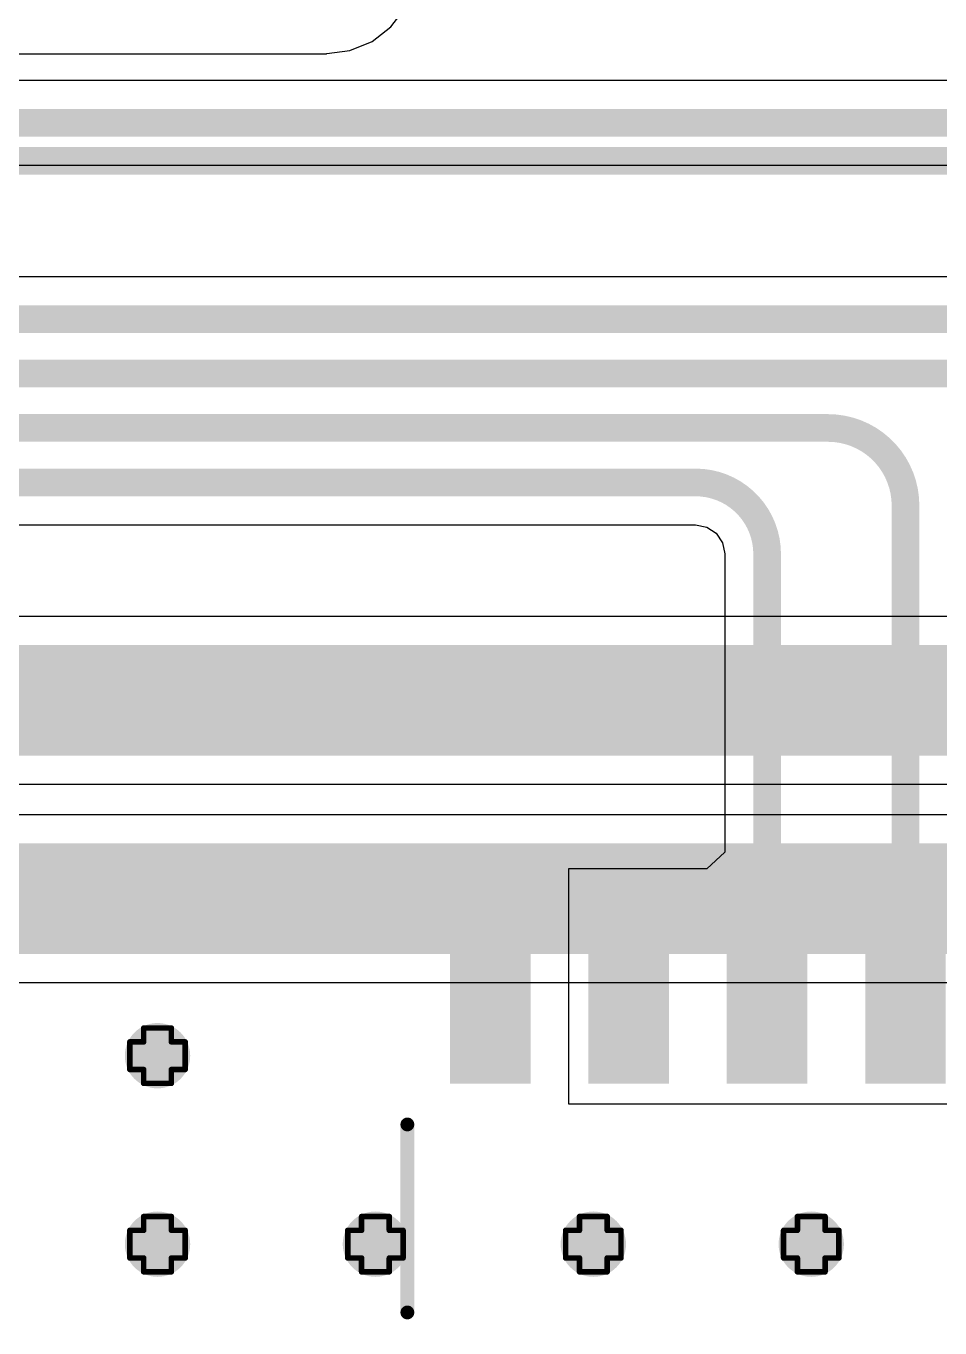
# Model space of a CAD drawing. Header units: inches. Extents: x -0.1 to 10.2, y 0 to 6.5.
# Drawn here: x 3.4367 to 3.767, y 2.9818 to 3.4523 of the extents above; entities that cross this region are included whole.
import ezdxf

# ---------------------------------------------------------------- set-up
doc = ezdxf.new("R2010")
doc.units = ezdxf.units.IN
doc.header["$MEASUREMENT"] = 0
for name, color, linetype in [('Bottom Layer', 5, 'Continuous'), ('Drill Drawing', 1, 'Continuous'), ('Top Layer', 1, 'Continuous'), ('Top Overlay', 2, 'Continuous'), ('Top Paste', 8, 'Continuous'), ('Top Solder', 216, 'Continuous'), ('Via Holes', 16, 'Continuous')]:
    doc.layers.add(name, color=color, linetype=linetype)

# ---------------------------------------------------------------- blocks, each defined once
blk = doc.blocks.new('SOIC_16_300____10')
at = {"layer": 'Top Layer'}
for points in [[(-0.22441, 0.18681), (-0.15945, 0.18681), (-0.15945, 0.16319), (-0.22441, 0.16319)], [(0.15945, 0.18681), (0.22441, 0.18681), (0.22441, 0.16319), (0.15945, 0.16319)], [(-0.22441, 0.13681), (-0.15945, 0.13681), (-0.15945, 0.11319), (-0.22441, 0.11319)], [(0.15945, 0.13681), (0.22441, 0.13681), (0.22441, 0.11319), (0.15945, 0.11319)], [(-0.22441, 0.08681), (-0.15945, 0.08681), (-0.15945, 0.06319), (-0.22441, 0.06319)], [(0.15945, 0.08681), (0.22441, 0.08681), (0.22441, 0.06319), (0.15945, 0.06319)], [(-0.22441, 0.03681), (-0.15945, 0.03681), (-0.15945, 0.01319), (-0.22441, 0.01319)], [(0.15945, 0.03681), (0.22441, 0.03681), (0.22441, 0.01319), (0.15945, 0.01319)], [(-0.22441, -0.01319), (-0.15945, -0.01319), (-0.15945, -0.03681), (-0.22441, -0.03681)], [(0.15945, -0.01319), (0.22441, -0.01319), (0.22441, -0.03681), (0.15945, -0.03681)], [(-0.22441, -0.06319), (-0.15945, -0.06319), (-0.15945, -0.08681), (-0.22441, -0.08681)], [(0.15945, -0.06319), (0.22441, -0.06319), (0.22441, -0.08681), (0.15945, -0.08681)], [(-0.22441, -0.11319), (-0.15945, -0.11319), (-0.15945, -0.13681), (-0.22441, -0.13681)], [(0.15945, -0.11319), (0.22441, -0.11319), (0.22441, -0.13681), (0.15945, -0.13681)], [(-0.22441, -0.16319), (-0.15945, -0.16319), (-0.15945, -0.18681), (-0.22441, -0.18681)], [(0.15945, -0.16319), (0.22441, -0.16319), (0.22441, -0.18681), (0.15945, -0.18681)]]:
    blk.add_hatch(color=1, dxfattribs=at).paths.add_polyline_path(points)
at = {"layer": 'Top Overlay'}
blk.add_hatch(color=2, dxfattribs=at).paths.add_polyline_path([(-0.156, 0.162), (-0.142, 0.162), (-0.142, 0.188), (-0.156, 0.188)])
at = {"layer": 'Top Paste'}
for points in [[(-0.22441, 0.18681), (-0.15945, 0.18681), (-0.15945, 0.16319), (-0.22441, 0.16319)], [(0.15945, 0.18681), (0.22441, 0.18681), (0.22441, 0.16319), (0.15945, 0.16319)], [(-0.22441, 0.13681), (-0.15945, 0.13681), (-0.15945, 0.11319), (-0.22441, 0.11319)], [(0.15945, 0.13681), (0.22441, 0.13681), (0.22441, 0.11319), (0.15945, 0.11319)], [(-0.22441, 0.08681), (-0.15945, 0.08681), (-0.15945, 0.06319), (-0.22441, 0.06319)], [(0.15945, 0.08681), (0.22441, 0.08681), (0.22441, 0.06319), (0.15945, 0.06319)], [(-0.22441, 0.03681), (-0.15945, 0.03681), (-0.15945, 0.01319), (-0.22441, 0.01319)], [(0.15945, 0.03681), (0.22441, 0.03681), (0.22441, 0.01319), (0.15945, 0.01319)], [(-0.22441, -0.01319), (-0.15945, -0.01319), (-0.15945, -0.03681), (-0.22441, -0.03681)], [(0.15945, -0.01319), (0.22441, -0.01319), (0.22441, -0.03681), (0.15945, -0.03681)], [(-0.22441, -0.06319), (-0.15945, -0.06319), (-0.15945, -0.08681), (-0.22441, -0.08681)], [(0.15945, -0.06319), (0.22441, -0.06319), (0.22441, -0.08681), (0.15945, -0.08681)], [(-0.22441, -0.11319), (-0.15945, -0.11319), (-0.15945, -0.13681), (-0.22441, -0.13681)], [(0.15945, -0.11319), (0.22441, -0.11319), (0.22441, -0.13681), (0.15945, -0.13681)], [(-0.22441, -0.16319), (-0.15945, -0.16319), (-0.15945, -0.18681), (-0.22441, -0.18681)], [(0.15945, -0.16319), (0.22441, -0.16319), (0.22441, -0.18681), (0.15945, -0.18681)]]:
    blk.add_hatch(color=8, dxfattribs=at).paths.add_polyline_path(points)
at = {"layer": 'Top Solder'}
for points in [[(-0.22717, 0.18957), (-0.15669, 0.18957), (-0.15669, 0.16043), (-0.22717, 0.16043)], [(0.15669, 0.18957), (0.22717, 0.18957), (0.22717, 0.16043), (0.15669, 0.16043)], [(-0.22717, 0.13957), (-0.15669, 0.13957), (-0.15669, 0.11043), (-0.22717, 0.11043)], [(0.15669, 0.13957), (0.22717, 0.13957), (0.22717, 0.11043), (0.15669, 0.11043)], [(-0.22717, 0.08957), (-0.15669, 0.08957), (-0.15669, 0.06043), (-0.22717, 0.06043)], [(0.15669, 0.08957), (0.22717, 0.08957), (0.22717, 0.06043), (0.15669, 0.06043)], [(-0.22717, 0.03957), (-0.15669, 0.03957), (-0.15669, 0.01043), (-0.22717, 0.01043)], [(0.15669, 0.03957), (0.22717, 0.03957), (0.22717, 0.01043), (0.15669, 0.01043)], [(-0.22717, -0.01043), (-0.15669, -0.01043), (-0.15669, -0.03957), (-0.22717, -0.03957)], [(0.15669, -0.01043), (0.22717, -0.01043), (0.22717, -0.03957), (0.15669, -0.03957)], [(-0.22717, -0.06043), (-0.15669, -0.06043), (-0.15669, -0.08957), (-0.22717, -0.08957)], [(0.15669, -0.06043), (0.22717, -0.06043), (0.22717, -0.08957), (0.15669, -0.08957)], [(-0.22717, -0.11043), (-0.15669, -0.11043), (-0.15669, -0.13957), (-0.22717, -0.13957)], [(0.15669, -0.11043), (0.22717, -0.11043), (0.22717, -0.13957), (0.15669, -0.13957)], [(-0.22717, -0.16043), (-0.15669, -0.16043), (-0.15669, -0.18957), (-0.22717, -0.18957)], [(0.15669, -0.16043), (0.22717, -0.16043), (0.22717, -0.18957), (0.15669, -0.18957)]]:
    blk.add_hatch(color=216, dxfattribs=at).paths.add_polyline_path(points)
at = {"layer": 'Top Overlay'}
for points in [[(-0.2363, 0.171, 0.00787, 0.00787, 0), (-0.2363, 0.181, 0.00787, 0.00787, 0)], [(-0.2313, 0.176, 0.00787, 0.00787, 0), (-0.2363, 0.181, 0.00787, 0.00787, 0)], [(-0.2363, 0.171, 0.00787, 0.00787, 0), (-0.2313, 0.176, 0.00787, 0.00787, 0)]]:
    blk.add_lwpolyline(points, format="xyseb", dxfattribs=at)
for points in [[(-0.23827, 0.181, 0.00394, 0.00394, 1), (-0.23433, 0.181, 0.00394, 0.00394, 1)], [(-0.23827, 0.181, 0.00394, 0.00394, 1), (-0.23433, 0.181, 0.00394, 0.00394, 1)], [(-0.23327, 0.176, 0.00394, 0.00394, 1), (-0.22933, 0.176, 0.00394, 0.00394, 1)], [(-0.23327, 0.176, 0.00394, 0.00394, 1), (-0.22933, 0.176, 0.00394, 0.00394, 1)], [(-0.23827, 0.171, 0.00394, 0.00394, 1), (-0.23433, 0.171, 0.00394, 0.00394, 1)], [(-0.23827, 0.171, 0.00394, 0.00394, 1), (-0.23433, 0.171, 0.00394, 0.00394, 1)]]:
    blk.add_lwpolyline(points, format="xyseb", close=True, dxfattribs=at)

msp = doc.modelspace()

# ---------------------------------------------------------------- hatches: boundary and pattern name
at = {"layer": 'Bottom Layer'}
h = msp.add_hatch(color=5, dxfattribs=at)
edge = h.paths.add_edge_path()
edge.add_arc((3.48425, 3.08024), 0.01181, 0, 360)
h = msp.add_hatch(color=5, dxfattribs=at)
edge = h.paths.add_edge_path()
edge.add_arc((3.48425, 3.01213), 0.01181, 0, 360)
h = msp.add_hatch(color=5, dxfattribs=at)
edge = h.paths.add_edge_path()
edge.add_arc((3.56299, 3.01213), 0.01181, 0, 360)
h = msp.add_hatch(color=5, dxfattribs=at)
edge = h.paths.add_edge_path()
edge.add_arc((3.64173, 3.01213), 0.01181, 0, 360)
h = msp.add_hatch(color=5, dxfattribs=at)
edge = h.paths.add_edge_path()
edge.add_arc((3.72047, 3.01213), 0.01181, 0, 360)
at = {"layer": 'Top Layer'}
h = msp.add_hatch(color=1, dxfattribs=at)
edge = h.paths.add_edge_path()
edge.add_arc((3.48425, 3.08024), 0.01181, 0, 360)
h = msp.add_hatch(color=1, dxfattribs=at)
edge = h.paths.add_edge_path()
edge.add_arc((3.48425, 3.01213), 0.01181, 0, 360)
h = msp.add_hatch(color=1, dxfattribs=at)
edge = h.paths.add_edge_path()
edge.add_arc((3.56299, 3.01213), 0.01181, 0, 360)
h = msp.add_hatch(color=1, dxfattribs=at)
edge = h.paths.add_edge_path()
edge.add_arc((3.64173, 3.01213), 0.01181, 0, 360)
h = msp.add_hatch(color=1, dxfattribs=at)
edge = h.paths.add_edge_path()
edge.add_arc((3.72047, 3.01213), 0.01181, 0, 360)
at = {"layer": 'Via Holes'}
h = msp.add_hatch(color=7, dxfattribs=at)
edge = h.paths.add_edge_path()
edge.add_arc((3.48425, 3.08024), 0.00591, 0, 360)
h = msp.add_hatch(color=7, dxfattribs=at)
edge = h.paths.add_edge_path()
edge.add_arc((3.48425, 3.01213), 0.00591, 0, 360)
h = msp.add_hatch(color=7, dxfattribs=at)
edge = h.paths.add_edge_path()
edge.add_arc((3.56299, 3.01213), 0.00591, 0, 360)
h = msp.add_hatch(color=7, dxfattribs=at)
edge = h.paths.add_edge_path()
edge.add_arc((3.64173, 3.01213), 0.00591, 0, 360)
h = msp.add_hatch(color=7, dxfattribs=at)
edge = h.paths.add_edge_path()
edge.add_arc((3.72047, 3.01213), 0.00591, 0, 360)

# ---------------------------------------------------------------- linework, layer by layer
at = {"layer": 'Bottom Layer'}
for p, q in [((4.25039, 3.23892), (2.97635, 3.23892)), ((2.97635, 3.1784), (4.25039, 3.1784)), ((4.54456, 3.16726), (1.15923, 3.16726)), ((1.15923, 3.10674), (4.54456, 3.10674))]:
    msp.add_line(p, q, dxfattribs=at)
for points in [[(3.0615, 3.20866, 0.04, 0.04, 0), (4.00638, 3.20866, 0.04, 0.04, 0)], [(1.15923, 3.137, 0.04, 0.04, 0), (4.54456, 3.137, 0.04, 0.04, 0)]]:
    msp.add_lwpolyline(points, format="xyseb", dxfattribs=at)
at = {"layer": 'Drill Drawing'}
for points in [[(3.47925, 3.08524, 0.002, 0.002, 0), (3.47925, 3.09024, 0.002, 0.002, 0)], [(3.47925, 3.09024, 0.002, 0.002, 0), (3.48925, 3.09024, 0.002, 0.002, 0)], [(3.48925, 3.08524, 0.002, 0.002, 0), (3.48925, 3.09024, 0.002, 0.002, 0)], [(3.47425, 3.07524, 0.002, 0.002, 0), (3.47425, 3.08524, 0.002, 0.002, 0)], [(3.47425, 3.08524, 0.002, 0.002, 0), (3.47925, 3.08524, 0.002, 0.002, 0)], [(3.48925, 3.08524, 0.002, 0.002, 0), (3.49425, 3.08524, 0.002, 0.002, 0)], [(3.49425, 3.07524, 0.002, 0.002, 0), (3.49425, 3.08524, 0.002, 0.002, 0)], [(3.47425, 3.07524, 0.002, 0.002, 0), (3.47925, 3.07524, 0.002, 0.002, 0)], [(3.47925, 3.07024, 0.002, 0.002, 0), (3.47925, 3.07524, 0.002, 0.002, 0)], [(3.48925, 3.07524, 0.002, 0.002, 0), (3.49425, 3.07524, 0.002, 0.002, 0)], [(3.48925, 3.07024, 0.002, 0.002, 0), (3.48925, 3.07524, 0.002, 0.002, 0)], [(3.47925, 3.07024, 0.002, 0.002, 0), (3.48925, 3.07024, 0.002, 0.002, 0)], [(3.47925, 3.01713, 0.002, 0.002, 0), (3.47925, 3.02213, 0.002, 0.002, 0)], [(3.47925, 3.02213, 0.002, 0.002, 0), (3.48925, 3.02213, 0.002, 0.002, 0)], [(3.48925, 3.01713, 0.002, 0.002, 0), (3.48925, 3.02213, 0.002, 0.002, 0)], [(3.55799, 3.01713, 0.002, 0.002, 0), (3.55799, 3.02213, 0.002, 0.002, 0)], [(3.55799, 3.02213, 0.002, 0.002, 0), (3.56799, 3.02213, 0.002, 0.002, 0)], [(3.56799, 3.01713, 0.002, 0.002, 0), (3.56799, 3.02213, 0.002, 0.002, 0)], [(3.63673, 3.01713, 0.002, 0.002, 0), (3.63673, 3.02213, 0.002, 0.002, 0)], [(3.63673, 3.02213, 0.002, 0.002, 0), (3.64673, 3.02213, 0.002, 0.002, 0)], [(3.64673, 3.01713, 0.002, 0.002, 0), (3.64673, 3.02213, 0.002, 0.002, 0)], [(3.71547, 3.01713, 0.002, 0.002, 0), (3.71547, 3.02213, 0.002, 0.002, 0)], [(3.71547, 3.02213, 0.002, 0.002, 0), (3.72547, 3.02213, 0.002, 0.002, 0)], [(3.72547, 3.01713, 0.002, 0.002, 0), (3.72547, 3.02213, 0.002, 0.002, 0)], [(3.47425, 3.00713, 0.002, 0.002, 0), (3.47425, 3.01713, 0.002, 0.002, 0)], [(3.47425, 3.01713, 0.002, 0.002, 0), (3.47925, 3.01713, 0.002, 0.002, 0)], [(3.48925, 3.01713, 0.002, 0.002, 0), (3.49425, 3.01713, 0.002, 0.002, 0)], [(3.49425, 3.00713, 0.002, 0.002, 0), (3.49425, 3.01713, 0.002, 0.002, 0)], [(3.55299, 3.00713, 0.002, 0.002, 0), (3.55299, 3.01713, 0.002, 0.002, 0)], [(3.55299, 3.01713, 0.002, 0.002, 0), (3.55799, 3.01713, 0.002, 0.002, 0)], [(3.56799, 3.01713, 0.002, 0.002, 0), (3.57299, 3.01713, 0.002, 0.002, 0)], [(3.57299, 3.00713, 0.002, 0.002, 0), (3.57299, 3.01713, 0.002, 0.002, 0)], [(3.63173, 3.00713, 0.002, 0.002, 0), (3.63173, 3.01713, 0.002, 0.002, 0)], [(3.63173, 3.01713, 0.002, 0.002, 0), (3.63673, 3.01713, 0.002, 0.002, 0)], [(3.64673, 3.01713, 0.002, 0.002, 0), (3.65173, 3.01713, 0.002, 0.002, 0)], [(3.65173, 3.00713, 0.002, 0.002, 0), (3.65173, 3.01713, 0.002, 0.002, 0)], [(3.71047, 3.00713, 0.002, 0.002, 0), (3.71047, 3.01713, 0.002, 0.002, 0)], [(3.71047, 3.01713, 0.002, 0.002, 0), (3.71547, 3.01713, 0.002, 0.002, 0)], [(3.72547, 3.01713, 0.002, 0.002, 0), (3.73047, 3.01713, 0.002, 0.002, 0)], [(3.73047, 3.00713, 0.002, 0.002, 0), (3.73047, 3.01713, 0.002, 0.002, 0)], [(3.47425, 3.00713, 0.002, 0.002, 0), (3.47925, 3.00713, 0.002, 0.002, 0)], [(3.47925, 3.00213, 0.002, 0.002, 0), (3.47925, 3.00713, 0.002, 0.002, 0)], [(3.48925, 3.00713, 0.002, 0.002, 0), (3.49425, 3.00713, 0.002, 0.002, 0)], [(3.48925, 3.00213, 0.002, 0.002, 0), (3.48925, 3.00713, 0.002, 0.002, 0)], [(3.55299, 3.00713, 0.002, 0.002, 0), (3.55799, 3.00713, 0.002, 0.002, 0)], [(3.55799, 3.00213, 0.002, 0.002, 0), (3.55799, 3.00713, 0.002, 0.002, 0)], [(3.56799, 3.00713, 0.002, 0.002, 0), (3.57299, 3.00713, 0.002, 0.002, 0)], [(3.56799, 3.00213, 0.002, 0.002, 0), (3.56799, 3.00713, 0.002, 0.002, 0)], [(3.63173, 3.00713, 0.002, 0.002, 0), (3.63673, 3.00713, 0.002, 0.002, 0)], [(3.63673, 3.00213, 0.002, 0.002, 0), (3.63673, 3.00713, 0.002, 0.002, 0)], [(3.64673, 3.00713, 0.002, 0.002, 0), (3.65173, 3.00713, 0.002, 0.002, 0)], [(3.64673, 3.00213, 0.002, 0.002, 0), (3.64673, 3.00713, 0.002, 0.002, 0)], [(3.71047, 3.00713, 0.002, 0.002, 0), (3.71547, 3.00713, 0.002, 0.002, 0)], [(3.71547, 3.00213, 0.002, 0.002, 0), (3.71547, 3.00713, 0.002, 0.002, 0)], [(3.72547, 3.00713, 0.002, 0.002, 0), (3.73047, 3.00713, 0.002, 0.002, 0)], [(3.72547, 3.00213, 0.002, 0.002, 0), (3.72547, 3.00713, 0.002, 0.002, 0)], [(3.47925, 3.00213, 0.002, 0.002, 0), (3.48925, 3.00213, 0.002, 0.002, 0)], [(3.55799, 3.00213, 0.002, 0.002, 0), (3.56799, 3.00213, 0.002, 0.002, 0)], [(3.63673, 3.00213, 0.002, 0.002, 0), (3.64673, 3.00213, 0.002, 0.002, 0)], [(3.71547, 3.00213, 0.002, 0.002, 0), (3.72547, 3.00213, 0.002, 0.002, 0)]]:
    msp.add_lwpolyline(points, format="xyseb", dxfattribs=at)
for points in [[(3.47875, 3.09024, 0.001, 0.001, 1), (3.47975, 3.09024, 0.001, 0.001, 1)], [(3.47875, 3.09024, 0.001, 0.001, 1), (3.47975, 3.09024, 0.001, 0.001, 1)], [(3.48875, 3.09024, 0.001, 0.001, 1), (3.48975, 3.09024, 0.001, 0.001, 1)], [(3.48875, 3.09024, 0.001, 0.001, 1), (3.48975, 3.09024, 0.001, 0.001, 1)], [(3.47375, 3.08524, 0.001, 0.001, 1), (3.47475, 3.08524, 0.001, 0.001, 1)], [(3.47375, 3.08524, 0.001, 0.001, 1), (3.47475, 3.08524, 0.001, 0.001, 1)], [(3.47875, 3.08524, 0.001, 0.001, 1), (3.47975, 3.08524, 0.001, 0.001, 1)], [(3.47875, 3.08524, 0.001, 0.001, 1), (3.47975, 3.08524, 0.001, 0.001, 1)], [(3.48875, 3.08524, 0.001, 0.001, 1), (3.48975, 3.08524, 0.001, 0.001, 1)], [(3.48875, 3.08524, 0.001, 0.001, 1), (3.48975, 3.08524, 0.001, 0.001, 1)], [(3.49375, 3.08524, 0.001, 0.001, 1), (3.49475, 3.08524, 0.001, 0.001, 1)], [(3.49375, 3.08524, 0.001, 0.001, 1), (3.49475, 3.08524, 0.001, 0.001, 1)], [(3.47375, 3.07524, 0.001, 0.001, 1), (3.47475, 3.07524, 0.001, 0.001, 1)], [(3.47375, 3.07524, 0.001, 0.001, 1), (3.47475, 3.07524, 0.001, 0.001, 1)], [(3.47875, 3.07524, 0.001, 0.001, 1), (3.47975, 3.07524, 0.001, 0.001, 1)], [(3.47875, 3.07524, 0.001, 0.001, 1), (3.47975, 3.07524, 0.001, 0.001, 1)], [(3.48875, 3.07524, 0.001, 0.001, 1), (3.48975, 3.07524, 0.001, 0.001, 1)], [(3.48875, 3.07524, 0.001, 0.001, 1), (3.48975, 3.07524, 0.001, 0.001, 1)], [(3.49375, 3.07524, 0.001, 0.001, 1), (3.49475, 3.07524, 0.001, 0.001, 1)], [(3.49375, 3.07524, 0.001, 0.001, 1), (3.49475, 3.07524, 0.001, 0.001, 1)], [(3.47875, 3.07024, 0.001, 0.001, 1), (3.47975, 3.07024, 0.001, 0.001, 1)], [(3.47875, 3.07024, 0.001, 0.001, 1), (3.47975, 3.07024, 0.001, 0.001, 1)], [(3.48875, 3.07024, 0.001, 0.001, 1), (3.48975, 3.07024, 0.001, 0.001, 1)], [(3.48875, 3.07024, 0.001, 0.001, 1), (3.48975, 3.07024, 0.001, 0.001, 1)], [(3.47875, 3.02213, 0.001, 0.001, 1), (3.47975, 3.02213, 0.001, 0.001, 1)], [(3.47875, 3.02213, 0.001, 0.001, 1), (3.47975, 3.02213, 0.001, 0.001, 1)], [(3.48875, 3.02213, 0.001, 0.001, 1), (3.48975, 3.02213, 0.001, 0.001, 1)], [(3.48875, 3.02213, 0.001, 0.001, 1), (3.48975, 3.02213, 0.001, 0.001, 1)], [(3.55749, 3.02213, 0.001, 0.001, 1), (3.55849, 3.02213, 0.001, 0.001, 1)], [(3.55749, 3.02213, 0.001, 0.001, 1), (3.55849, 3.02213, 0.001, 0.001, 1)], [(3.56749, 3.02213, 0.001, 0.001, 1), (3.56849, 3.02213, 0.001, 0.001, 1)], [(3.56749, 3.02213, 0.001, 0.001, 1), (3.56849, 3.02213, 0.001, 0.001, 1)], [(3.63623, 3.02213, 0.001, 0.001, 1), (3.63723, 3.02213, 0.001, 0.001, 1)], [(3.63623, 3.02213, 0.001, 0.001, 1), (3.63723, 3.02213, 0.001, 0.001, 1)], [(3.64623, 3.02213, 0.001, 0.001, 1), (3.64723, 3.02213, 0.001, 0.001, 1)], [(3.64623, 3.02213, 0.001, 0.001, 1), (3.64723, 3.02213, 0.001, 0.001, 1)], [(3.71497, 3.02213, 0.001, 0.001, 1), (3.71597, 3.02213, 0.001, 0.001, 1)], [(3.71497, 3.02213, 0.001, 0.001, 1), (3.71597, 3.02213, 0.001, 0.001, 1)], [(3.72497, 3.02213, 0.001, 0.001, 1), (3.72597, 3.02213, 0.001, 0.001, 1)], [(3.72497, 3.02213, 0.001, 0.001, 1), (3.72597, 3.02213, 0.001, 0.001, 1)], [(3.47375, 3.01713, 0.001, 0.001, 1), (3.47475, 3.01713, 0.001, 0.001, 1)], [(3.47375, 3.01713, 0.001, 0.001, 1), (3.47475, 3.01713, 0.001, 0.001, 1)], [(3.47875, 3.01713, 0.001, 0.001, 1), (3.47975, 3.01713, 0.001, 0.001, 1)], [(3.47875, 3.01713, 0.001, 0.001, 1), (3.47975, 3.01713, 0.001, 0.001, 1)], [(3.48875, 3.01713, 0.001, 0.001, 1), (3.48975, 3.01713, 0.001, 0.001, 1)], [(3.48875, 3.01713, 0.001, 0.001, 1), (3.48975, 3.01713, 0.001, 0.001, 1)], [(3.49375, 3.01713, 0.001, 0.001, 1), (3.49475, 3.01713, 0.001, 0.001, 1)], [(3.49375, 3.01713, 0.001, 0.001, 1), (3.49475, 3.01713, 0.001, 0.001, 1)], [(3.55249, 3.01713, 0.001, 0.001, 1), (3.55349, 3.01713, 0.001, 0.001, 1)], [(3.55249, 3.01713, 0.001, 0.001, 1), (3.55349, 3.01713, 0.001, 0.001, 1)], [(3.55749, 3.01713, 0.001, 0.001, 1), (3.55849, 3.01713, 0.001, 0.001, 1)], [(3.55749, 3.01713, 0.001, 0.001, 1), (3.55849, 3.01713, 0.001, 0.001, 1)], [(3.56749, 3.01713, 0.001, 0.001, 1), (3.56849, 3.01713, 0.001, 0.001, 1)], [(3.56749, 3.01713, 0.001, 0.001, 1), (3.56849, 3.01713, 0.001, 0.001, 1)], [(3.57249, 3.01713, 0.001, 0.001, 1), (3.57349, 3.01713, 0.001, 0.001, 1)], [(3.57249, 3.01713, 0.001, 0.001, 1), (3.57349, 3.01713, 0.001, 0.001, 1)], [(3.63123, 3.01713, 0.001, 0.001, 1), (3.63223, 3.01713, 0.001, 0.001, 1)], [(3.63123, 3.01713, 0.001, 0.001, 1), (3.63223, 3.01713, 0.001, 0.001, 1)], [(3.63623, 3.01713, 0.001, 0.001, 1), (3.63723, 3.01713, 0.001, 0.001, 1)], [(3.63623, 3.01713, 0.001, 0.001, 1), (3.63723, 3.01713, 0.001, 0.001, 1)], [(3.64623, 3.01713, 0.001, 0.001, 1), (3.64723, 3.01713, 0.001, 0.001, 1)], [(3.64623, 3.01713, 0.001, 0.001, 1), (3.64723, 3.01713, 0.001, 0.001, 1)], [(3.65123, 3.01713, 0.001, 0.001, 1), (3.65223, 3.01713, 0.001, 0.001, 1)], [(3.65123, 3.01713, 0.001, 0.001, 1), (3.65223, 3.01713, 0.001, 0.001, 1)], [(3.70997, 3.01713, 0.001, 0.001, 1), (3.71097, 3.01713, 0.001, 0.001, 1)], [(3.70997, 3.01713, 0.001, 0.001, 1), (3.71097, 3.01713, 0.001, 0.001, 1)], [(3.71497, 3.01713, 0.001, 0.001, 1), (3.71597, 3.01713, 0.001, 0.001, 1)], [(3.71497, 3.01713, 0.001, 0.001, 1), (3.71597, 3.01713, 0.001, 0.001, 1)], [(3.72497, 3.01713, 0.001, 0.001, 1), (3.72597, 3.01713, 0.001, 0.001, 1)], [(3.72497, 3.01713, 0.001, 0.001, 1), (3.72597, 3.01713, 0.001, 0.001, 1)], [(3.72997, 3.01713, 0.001, 0.001, 1), (3.73097, 3.01713, 0.001, 0.001, 1)], [(3.72997, 3.01713, 0.001, 0.001, 1), (3.73097, 3.01713, 0.001, 0.001, 1)], [(3.47375, 3.00713, 0.001, 0.001, 1), (3.47475, 3.00713, 0.001, 0.001, 1)], [(3.47375, 3.00713, 0.001, 0.001, 1), (3.47475, 3.00713, 0.001, 0.001, 1)], [(3.47875, 3.00713, 0.001, 0.001, 1), (3.47975, 3.00713, 0.001, 0.001, 1)], [(3.47875, 3.00713, 0.001, 0.001, 1), (3.47975, 3.00713, 0.001, 0.001, 1)], [(3.48875, 3.00713, 0.001, 0.001, 1), (3.48975, 3.00713, 0.001, 0.001, 1)], [(3.48875, 3.00713, 0.001, 0.001, 1), (3.48975, 3.00713, 0.001, 0.001, 1)], [(3.49375, 3.00713, 0.001, 0.001, 1), (3.49475, 3.00713, 0.001, 0.001, 1)], [(3.49375, 3.00713, 0.001, 0.001, 1), (3.49475, 3.00713, 0.001, 0.001, 1)], [(3.55249, 3.00713, 0.001, 0.001, 1), (3.55349, 3.00713, 0.001, 0.001, 1)], [(3.55249, 3.00713, 0.001, 0.001, 1), (3.55349, 3.00713, 0.001, 0.001, 1)], [(3.55749, 3.00713, 0.001, 0.001, 1), (3.55849, 3.00713, 0.001, 0.001, 1)], [(3.55749, 3.00713, 0.001, 0.001, 1), (3.55849, 3.00713, 0.001, 0.001, 1)], [(3.56749, 3.00713, 0.001, 0.001, 1), (3.56849, 3.00713, 0.001, 0.001, 1)], [(3.56749, 3.00713, 0.001, 0.001, 1), (3.56849, 3.00713, 0.001, 0.001, 1)], [(3.57249, 3.00713, 0.001, 0.001, 1), (3.57349, 3.00713, 0.001, 0.001, 1)], [(3.57249, 3.00713, 0.001, 0.001, 1), (3.57349, 3.00713, 0.001, 0.001, 1)], [(3.63123, 3.00713, 0.001, 0.001, 1), (3.63223, 3.00713, 0.001, 0.001, 1)], [(3.63123, 3.00713, 0.001, 0.001, 1), (3.63223, 3.00713, 0.001, 0.001, 1)], [(3.63623, 3.00713, 0.001, 0.001, 1), (3.63723, 3.00713, 0.001, 0.001, 1)], [(3.63623, 3.00713, 0.001, 0.001, 1), (3.63723, 3.00713, 0.001, 0.001, 1)], [(3.64623, 3.00713, 0.001, 0.001, 1), (3.64723, 3.00713, 0.001, 0.001, 1)], [(3.64623, 3.00713, 0.001, 0.001, 1), (3.64723, 3.00713, 0.001, 0.001, 1)], [(3.65123, 3.00713, 0.001, 0.001, 1), (3.65223, 3.00713, 0.001, 0.001, 1)], [(3.65123, 3.00713, 0.001, 0.001, 1), (3.65223, 3.00713, 0.001, 0.001, 1)], [(3.70997, 3.00713, 0.001, 0.001, 1), (3.71097, 3.00713, 0.001, 0.001, 1)], [(3.70997, 3.00713, 0.001, 0.001, 1), (3.71097, 3.00713, 0.001, 0.001, 1)], [(3.71497, 3.00713, 0.001, 0.001, 1), (3.71597, 3.00713, 0.001, 0.001, 1)], [(3.71497, 3.00713, 0.001, 0.001, 1), (3.71597, 3.00713, 0.001, 0.001, 1)], [(3.72497, 3.00713, 0.001, 0.001, 1), (3.72597, 3.00713, 0.001, 0.001, 1)], [(3.72497, 3.00713, 0.001, 0.001, 1), (3.72597, 3.00713, 0.001, 0.001, 1)], [(3.72997, 3.00713, 0.001, 0.001, 1), (3.73097, 3.00713, 0.001, 0.001, 1)], [(3.72997, 3.00713, 0.001, 0.001, 1), (3.73097, 3.00713, 0.001, 0.001, 1)], [(3.47875, 3.00213, 0.001, 0.001, 1), (3.47975, 3.00213, 0.001, 0.001, 1)], [(3.47875, 3.00213, 0.001, 0.001, 1), (3.47975, 3.00213, 0.001, 0.001, 1)], [(3.48875, 3.00213, 0.001, 0.001, 1), (3.48975, 3.00213, 0.001, 0.001, 1)], [(3.48875, 3.00213, 0.001, 0.001, 1), (3.48975, 3.00213, 0.001, 0.001, 1)], [(3.55749, 3.00213, 0.001, 0.001, 1), (3.55849, 3.00213, 0.001, 0.001, 1)], [(3.55749, 3.00213, 0.001, 0.001, 1), (3.55849, 3.00213, 0.001, 0.001, 1)], [(3.56749, 3.00213, 0.001, 0.001, 1), (3.56849, 3.00213, 0.001, 0.001, 1)], [(3.56749, 3.00213, 0.001, 0.001, 1), (3.56849, 3.00213, 0.001, 0.001, 1)], [(3.63623, 3.00213, 0.001, 0.001, 1), (3.63723, 3.00213, 0.001, 0.001, 1)], [(3.63623, 3.00213, 0.001, 0.001, 1), (3.63723, 3.00213, 0.001, 0.001, 1)], [(3.64623, 3.00213, 0.001, 0.001, 1), (3.64723, 3.00213, 0.001, 0.001, 1)], [(3.64623, 3.00213, 0.001, 0.001, 1), (3.64723, 3.00213, 0.001, 0.001, 1)], [(3.71497, 3.00213, 0.001, 0.001, 1), (3.71597, 3.00213, 0.001, 0.001, 1)], [(3.71497, 3.00213, 0.001, 0.001, 1), (3.71597, 3.00213, 0.001, 0.001, 1)], [(3.72497, 3.00213, 0.001, 0.001, 1), (3.72597, 3.00213, 0.001, 0.001, 1)], [(3.72497, 3.00213, 0.001, 0.001, 1), (3.72597, 3.00213, 0.001, 0.001, 1)]]:
    msp.add_lwpolyline(points, format="xyseb", close=True, dxfattribs=at)
at = {"layer": 'Top Layer'}
for p, q in [((3.5686, 3.45203), (3.57385, 3.45887)), ((3.56176, 3.44679), (3.5686, 3.45203)), ((3.5538, 3.44349), (3.56176, 3.44679)), ((3.33126, 3.44235), (3.54526, 3.44235)), ((3.54526, 3.44235), (3.54542, 3.44239)), ((3.54542, 3.44239), (3.5538, 3.44349)), ((4.43512, 3.43262), (3.32872, 3.43262)), ((3.32264, 3.40203), (4.43512, 3.40203)), ((3.82216, 3.36175), (2.83591, 3.36175)), ((2.92287, 3.27211), (3.6787, 3.27211)), ((3.6787, 3.27211), (3.6787, 3.2721)), ((3.6787, 3.2721), (3.68273, 3.2713)), ((3.68273, 3.2713), (3.68615, 3.26902)), ((3.68615, 3.26902), (3.68843, 3.2656)), ((3.68843, 3.2656), (3.68923, 3.26158)), ((3.68923, 3.26158), (3.68923, 3.26158)), ((3.68923, 3.26158), (3.68923, 3.15377)), ((3.68923, 3.15377), (3.68272, 3.1478)), ((3.67472, 3.1478), (3.63272, 3.1478)), ((3.63272, 3.1478), (3.63272, 3.06283)), ((3.67634, 3.1478), (3.67472, 3.1478)), ((3.68272, 3.1478), (3.67634, 3.1478)), ((3.63272, 3.06283), (3.67472, 3.06283)), ((3.67472, 3.06283), (3.67634, 3.06283)), ((3.67634, 3.06283), (3.68272, 3.06283)), ((3.68272, 3.06283), (3.68434, 3.06283)), ((3.68434, 3.06283), (3.72634, 3.06283)), ((3.72634, 3.06283), (3.72634, 3.06283)), ((3.72634, 3.06283), (3.73272, 3.06283)), ((3.73272, 3.06283), (3.73272, 3.06283)), ((3.73272, 3.06283), (3.77634, 3.06283))]:
    msp.add_line(p, q, dxfattribs=at)
for points in [[(3.30709, 3.41732, 0.01, 0.01, 0), (4.43512, 3.41732, 0.01, 0.01, 0)], [(2.63777, 3.34646, 0.01, 0.01, 0), (3.82216, 3.34646, 0.01, 0.01, 0)], [(2.6169, 3.32677, 0.01, 0.01, 0), (3.77943, 3.32677, 0.01, 0.01, 0)], [(2.60477, 3.30709, 0.01, 0.01, 0), (3.72652, 3.30709, 0.01, 0.01, 0)], [(3.72652, 3.30709, 0.01, 0.01, -0.414214), (3.75453, 3.27908, 0.01, 0.01, 0)], [(2.58496, 3.2874, 0.01, 0.01, 0), (3.6787, 3.2874, 0.01, 0.01, 0)], [(3.6787, 3.2874, 0.01, 0.01, -0.414214), (3.70453, 3.26158, 0.01, 0.01, 0)], [(3.75453, 3.10139, 0.01, 0.01, 0), (3.75453, 3.27908, 0.01, 0.01, 0)], [(3.70453, 3.10139, 0.01, 0.01, 0), (3.70453, 3.26158, 0.01, 0.01, 0)]]:
    msp.add_lwpolyline(points, format="xyseb", dxfattribs=at)
for points in [[(3.72402, 3.30709, 0.005, 0.005, 1), (3.72902, 3.30709, 0.005, 0.005, 1)], [(3.72402, 3.30709, 0.005, 0.005, 1), (3.72902, 3.30709, 0.005, 0.005, 1)], [(3.6762, 3.2874, 0.005, 0.005, 1), (3.6812, 3.2874, 0.005, 0.005, 1)], [(3.6762, 3.2874, 0.005, 0.005, 1), (3.6812, 3.2874, 0.005, 0.005, 1)], [(3.75203, 3.27908, 0.005, 0.005, 1), (3.75703, 3.27908, 0.005, 0.005, 1)], [(3.75203, 3.27908, 0.005, 0.005, 1), (3.75703, 3.27908, 0.005, 0.005, 1)], [(3.70203, 3.26158, 0.005, 0.005, 1), (3.70703, 3.26158, 0.005, 0.005, 1)], [(3.70203, 3.26158, 0.005, 0.005, 1), (3.70703, 3.26158, 0.005, 0.005, 1)], [(3.70203, 3.10139, 0.005, 0.005, 1), (3.70703, 3.10139, 0.005, 0.005, 1)], [(3.75203, 3.10139, 0.005, 0.005, 1), (3.75703, 3.10139, 0.005, 0.005, 1)]]:
    msp.add_lwpolyline(points, format="xyseb", close=True, dxfattribs=at)
at = {"layer": 'Top Overlay'}
for points in [[(3.1673, 3.4036, 0.01, 0.01, 0), (4.60329, 3.4036, 0.01, 0.01, 0)], [(3.57453, 2.98745, 0.005, 0.005, 0), (3.57453, 3.05539, 0.005, 0.005, 0)]]:
    msp.add_lwpolyline(points, format="xyseb", dxfattribs=at)
for points in [[(3.57328, 3.05539, 0.0025, 0.0025, 1), (3.57578, 3.05539, 0.0025, 0.0025, 1)], [(3.57328, 2.98745, 0.0025, 0.0025, 1), (3.57578, 2.98745, 0.0025, 0.0025, 1)]]:
    msp.add_lwpolyline(points, format="xyseb", close=True, dxfattribs=at)

# ---------------------------------------------------------------- block references
at = {"rotation": 270}
msp.add_blockref('SOIC_16_300____10', (3.77953, 2.91339), dxfattribs=at)

doc.saveas('drawing.dxf')
